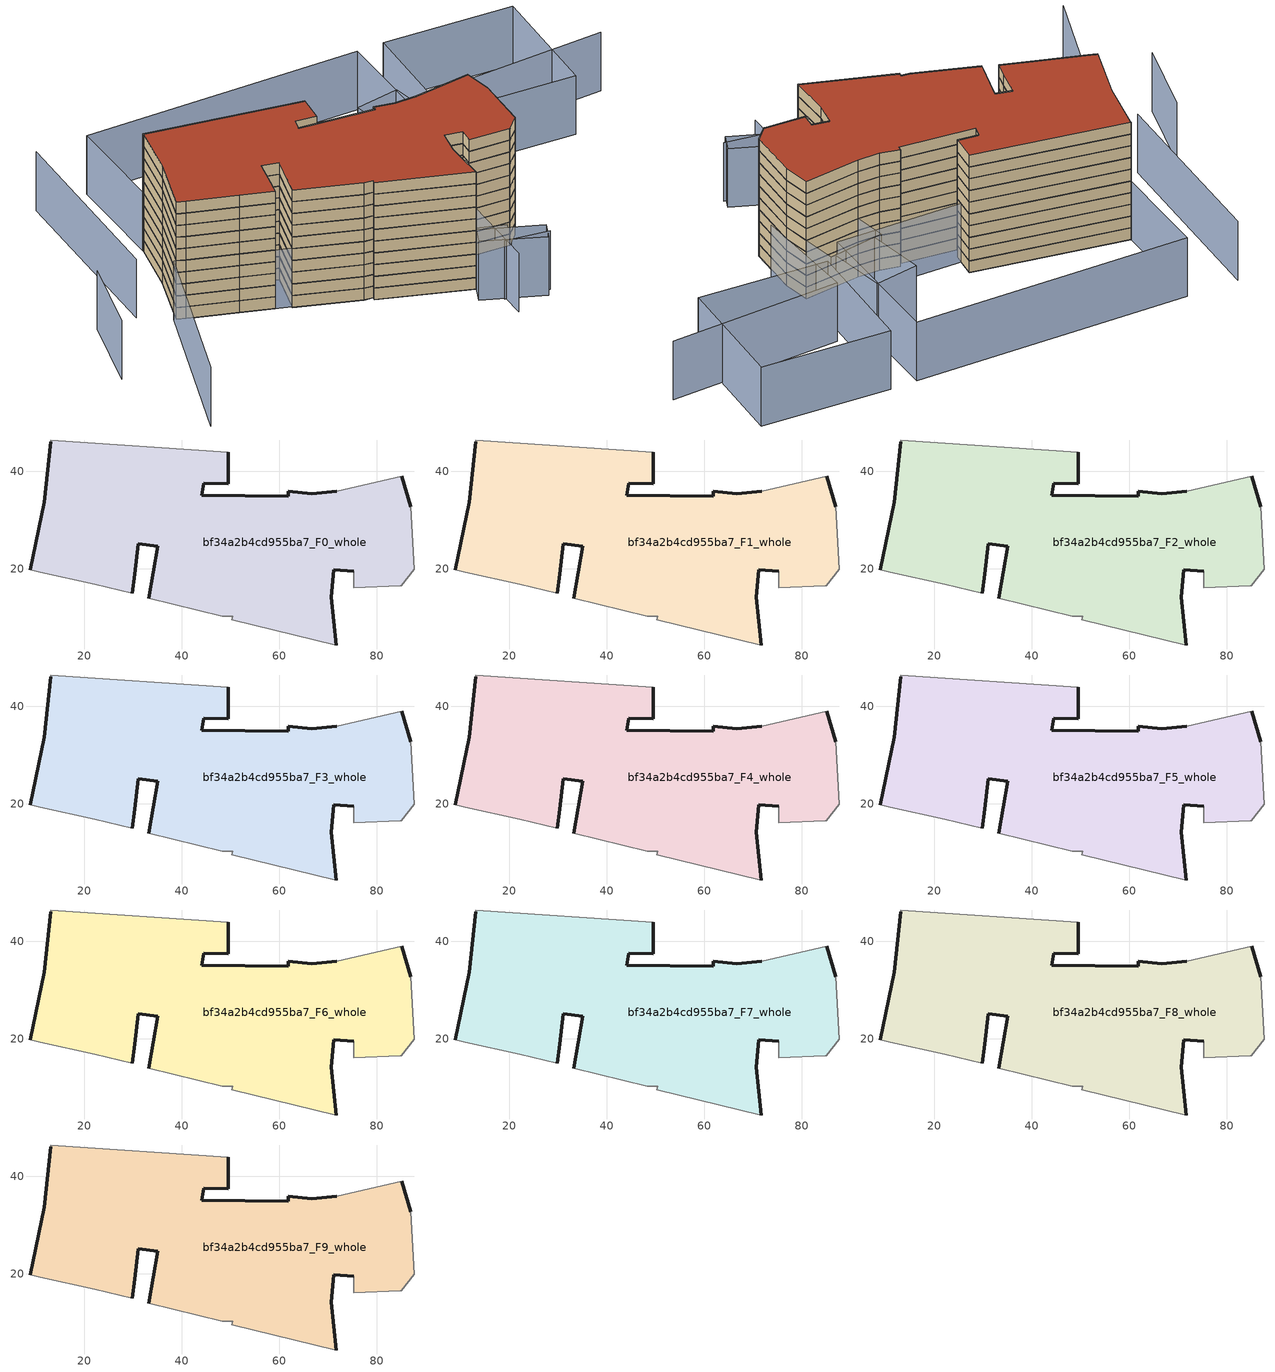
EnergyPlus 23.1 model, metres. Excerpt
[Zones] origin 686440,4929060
bf34a2b4cd955ba7_F0_whole
 floor ground (EU_floor_Construction): 85.11,16.59 87.71,19.97 87.03,32.76 85.21,38.98 71.85,35.92 66.7,35.44 61.94,35.94 61.94,34.94 44.17,35.08 44.56,37.54 49.55,37.48 49.63,43.91 13.17,46.45 13.15,46.07 11.88,33.63 9,19.86 11.04,19.31 22.24,16.82 29.9,15.05 30.38,18.93 31.1,25.21 35.11,24.62 33.31,14 48.36,10.34 50.51,10.28 50.34,9.54 71.79,4.4 70.76,14.23 71.26,19.86 75.32,19.5 75.35,16.16 84.87,16.58 z0
 wall outside (EU_wall_Construction): 75.32,19.5 71.26,19.86 70.76,14.23 71.79,4.4 / 33.31,14 35.11,24.62 31.1,25.21 30.38,18.93 29.9,15.05 / 9,19.86 11.88,33.63 13.15,46.07 / 49.63,43.91 49.55,37.48 44.56,37.54 44.17,35.08 61.94,34.94 61.94,35.94 66.7,35.44 71.85,35.92 / 85.21,38.98 87.03,32.76 z0:3
 wall adiabatic (EU_wall_Construction): 87.03,32.76 87.71,19.97 85.11,16.59 84.87,16.58 75.35,16.16 75.32,19.5 / 71.79,4.4 50.34,9.54 50.51,10.28 48.36,10.34 33.31,14 / 29.9,15.05 22.24,16.82 11.04,19.31 9,19.86 / 13.15,46.07 13.17,46.45 49.63,43.91 / 71.85,35.92 85.21,38.98 z0:3
bf34a2b4cd955ba7_F1_whole
 floor to bf34a2b4cd955ba7_F0_whole (EU_floor_Construction): 85.11,16.59 87.71,19.97 87.03,32.76 85.21,38.98 71.85,35.92 66.7,35.44 61.94,35.94 61.94,34.94 44.17,35.08 44.56,37.54 49.55,37.48 49.63,43.91 13.17,46.45 13.15,46.07 11.88,33.63 9,19.86 11.04,19.31 22.24,16.82 29.9,15.05 30.38,18.93 31.1,25.21 35.11,24.62 33.31,14 48.36,10.34 50.51,10.28 50.34,9.54 71.79,4.4 70.76,14.23 71.26,19.86 75.32,19.5 75.35,16.16 84.87,16.58 z3
 wall outside (EU_wall_Construction): 75.32,19.5 71.26,19.86 70.76,14.23 71.79,4.4 / 33.31,14 35.11,24.62 31.1,25.21 30.38,18.93 29.9,15.05 / 9,19.86 11.88,33.63 13.15,46.07 / 49.63,43.91 49.55,37.48 44.56,37.54 44.17,35.08 61.94,34.94 61.94,35.94 66.7,35.44 71.85,35.92 / 85.21,38.98 87.03,32.76 z3:6
 wall adiabatic (EU_wall_Construction): 87.03,32.76 87.71,19.97 85.11,16.59 84.87,16.58 75.35,16.16 75.32,19.5 / 71.79,4.4 50.34,9.54 50.51,10.28 48.36,10.34 33.31,14 / 29.9,15.05 22.24,16.82 11.04,19.31 9,19.86 / 13.15,46.07 13.17,46.45 49.63,43.91 / 71.85,35.92 85.21,38.98 z3:6
bf34a2b4cd955ba7_F2_whole
 floor to bf34a2b4cd955ba7_F1_whole (EU_floor_Construction): 85.11,16.59 87.71,19.97 87.03,32.76 85.21,38.98 71.85,35.92 66.7,35.44 61.94,35.94 61.94,34.94 44.17,35.08 44.56,37.54 49.55,37.48 49.63,43.91 13.17,46.45 13.15,46.07 11.88,33.63 9,19.86 11.04,19.31 22.24,16.82 29.9,15.05 30.38,18.93 31.1,25.21 35.11,24.62 33.31,14 48.36,10.34 50.51,10.28 50.34,9.54 71.79,4.4 70.76,14.23 71.26,19.86 75.32,19.5 75.35,16.16 84.87,16.58 z6
 wall outside (EU_wall_Construction): 75.32,19.5 71.26,19.86 70.76,14.23 71.79,4.4 / 33.31,14 35.11,24.62 31.1,25.21 30.38,18.93 29.9,15.05 / 9,19.86 11.88,33.63 13.15,46.07 / 49.63,43.91 49.55,37.48 44.56,37.54 44.17,35.08 61.94,34.94 61.94,35.94 66.7,35.44 71.85,35.92 / 85.21,38.98 87.03,32.76 z6:9
 wall adiabatic (EU_wall_Construction): 87.03,32.76 87.71,19.97 85.11,16.59 84.87,16.58 75.35,16.16 75.32,19.5 / 71.79,4.4 50.34,9.54 50.51,10.28 48.36,10.34 33.31,14 / 29.9,15.05 22.24,16.82 11.04,19.31 9,19.86 / 13.15,46.07 13.17,46.45 49.63,43.91 / 71.85,35.92 85.21,38.98 z6:9
bf34a2b4cd955ba7_F3_whole
 floor to bf34a2b4cd955ba7_F2_whole (EU_floor_Construction): 85.11,16.59 87.71,19.97 87.03,32.76 85.21,38.98 71.85,35.92 66.7,35.44 61.94,35.94 61.94,34.94 44.17,35.08 44.56,37.54 49.55,37.48 49.63,43.91 13.17,46.45 13.15,46.07 11.88,33.63 9,19.86 11.04,19.31 22.24,16.82 29.9,15.05 30.38,18.93 31.1,25.21 35.11,24.62 33.31,14 48.36,10.34 50.51,10.28 50.34,9.54 71.79,4.4 70.76,14.23 71.26,19.86 75.32,19.5 75.35,16.16 84.87,16.58 z9
 wall outside (EU_wall_Construction): 75.32,19.5 71.26,19.86 70.76,14.23 71.79,4.4 / 33.31,14 35.11,24.62 31.1,25.21 30.38,18.93 29.9,15.05 / 9,19.86 11.88,33.63 13.15,46.07 / 49.63,43.91 49.55,37.48 44.56,37.54 44.17,35.08 61.94,34.94 61.94,35.94 66.7,35.44 71.85,35.92 / 85.21,38.98 87.03,32.76 z9:12
 wall adiabatic (EU_wall_Construction): 87.03,32.76 87.71,19.97 85.11,16.59 84.87,16.58 75.35,16.16 75.32,19.5 / 71.79,4.4 50.34,9.54 50.51,10.28 48.36,10.34 33.31,14 / 29.9,15.05 22.24,16.82 11.04,19.31 9,19.86 / 13.15,46.07 13.17,46.45 49.63,43.91 / 71.85,35.92 85.21,38.98 z9:12
bf34a2b4cd955ba7_F4_whole
 floor to bf34a2b4cd955ba7_F3_whole (EU_floor_Construction): 85.11,16.59 87.71,19.97 87.03,32.76 85.21,38.98 71.85,35.92 66.7,35.44 61.94,35.94 61.94,34.94 44.17,35.08 44.56,37.54 49.55,37.48 49.63,43.91 13.17,46.45 13.15,46.07 11.88,33.63 9,19.86 11.04,19.31 22.24,16.82 29.9,15.05 30.38,18.93 31.1,25.21 35.11,24.62 33.31,14 48.36,10.34 50.51,10.28 50.34,9.54 71.79,4.4 70.76,14.23 71.26,19.86 75.32,19.5 75.35,16.16 84.87,16.58 z12
 wall outside (EU_wall_Construction): 75.32,19.5 71.26,19.86 70.76,14.23 71.79,4.4 / 33.31,14 35.11,24.62 31.1,25.21 30.38,18.93 29.9,15.05 / 9,19.86 11.88,33.63 13.15,46.07 / 49.63,43.91 49.55,37.48 44.56,37.54 44.17,35.08 61.94,34.94 61.94,35.94 66.7,35.44 71.85,35.92 / 85.21,38.98 87.03,32.76 z12:15
 wall adiabatic (EU_wall_Construction): 87.03,32.76 87.71,19.97 85.11,16.59 84.87,16.58 75.35,16.16 75.32,19.5 / 71.79,4.4 50.34,9.54 50.51,10.28 48.36,10.34 33.31,14 / 29.9,15.05 22.24,16.82 11.04,19.31 9,19.86 / 13.15,46.07 13.17,46.45 49.63,43.91 / 71.85,35.92 85.21,38.98 z12:15
bf34a2b4cd955ba7_F5_whole
 floor to bf34a2b4cd955ba7_F4_whole (EU_floor_Construction): 85.11,16.59 87.71,19.97 87.03,32.76 85.21,38.98 71.85,35.92 66.7,35.44 61.94,35.94 61.94,34.94 44.17,35.08 44.56,37.54 49.55,37.48 49.63,43.91 13.17,46.45 13.15,46.07 11.88,33.63 9,19.86 11.04,19.31 22.24,16.82 29.9,15.05 30.38,18.93 31.1,25.21 35.11,24.62 33.31,14 48.36,10.34 50.51,10.28 50.34,9.54 71.79,4.4 70.76,14.23 71.26,19.86 75.32,19.5 75.35,16.16 84.87,16.58 z15
 wall outside (EU_wall_Construction): 75.32,19.5 71.26,19.86 70.76,14.23 71.79,4.4 / 33.31,14 35.11,24.62 31.1,25.21 30.38,18.93 29.9,15.05 / 9,19.86 11.88,33.63 13.15,46.07 / 49.63,43.91 49.55,37.48 44.56,37.54 44.17,35.08 61.94,34.94 61.94,35.94 66.7,35.44 71.85,35.92 / 85.21,38.98 87.03,32.76 z15:18
 wall adiabatic (EU_wall_Construction): 87.03,32.76 87.71,19.97 85.11,16.59 84.87,16.58 75.35,16.16 75.32,19.5 / 71.79,4.4 50.34,9.54 50.51,10.28 48.36,10.34 33.31,14 / 29.9,15.05 22.24,16.82 11.04,19.31 9,19.86 / 13.15,46.07 13.17,46.45 49.63,43.91 / 71.85,35.92 85.21,38.98 z15:18
bf34a2b4cd955ba7_F6_whole
 floor to bf34a2b4cd955ba7_F5_whole (EU_floor_Construction): 85.11,16.59 87.71,19.97 87.03,32.76 85.21,38.98 71.85,35.92 66.7,35.44 61.94,35.94 61.94,34.94 44.17,35.08 44.56,37.54 49.55,37.48 49.63,43.91 13.17,46.45 13.15,46.07 11.88,33.63 9,19.86 11.04,19.31 22.24,16.82 29.9,15.05 30.38,18.93 31.1,25.21 35.11,24.62 33.31,14 48.36,10.34 50.51,10.28 50.34,9.54 71.79,4.4 70.76,14.23 71.26,19.86 75.32,19.5 75.35,16.16 84.87,16.58 z18
 wall outside (EU_wall_Construction): 75.32,19.5 71.26,19.86 70.76,14.23 71.79,4.4 / 33.31,14 35.11,24.62 31.1,25.21 30.38,18.93 29.9,15.05 / 9,19.86 11.88,33.63 13.15,46.07 / 49.63,43.91 49.55,37.48 44.56,37.54 44.17,35.08 61.94,34.94 61.94,35.94 66.7,35.44 71.85,35.92 / 85.21,38.98 87.03,32.76 z18:21
 wall adiabatic (EU_wall_Construction): 87.03,32.76 87.71,19.97 85.11,16.59 84.87,16.58 75.35,16.16 75.32,19.5 / 71.79,4.4 50.34,9.54 50.51,10.28 48.36,10.34 33.31,14 / 29.9,15.05 22.24,16.82 11.04,19.31 9,19.86 / 13.15,46.07 13.17,46.45 49.63,43.91 / 71.85,35.92 85.21,38.98 z18:21
bf34a2b4cd955ba7_F7_whole
 floor to bf34a2b4cd955ba7_F6_whole (EU_floor_Construction): 85.11,16.59 87.71,19.97 87.03,32.76 85.21,38.98 71.85,35.92 66.7,35.44 61.94,35.94 61.94,34.94 44.17,35.08 44.56,37.54 49.55,37.48 49.63,43.91 13.17,46.45 13.15,46.07 11.88,33.63 9,19.86 11.04,19.31 22.24,16.82 29.9,15.05 30.38,18.93 31.1,25.21 35.11,24.62 33.31,14 48.36,10.34 50.51,10.28 50.34,9.54 71.79,4.4 70.76,14.23 71.26,19.86 75.32,19.5 75.35,16.16 84.87,16.58 z21
 wall outside (EU_wall_Construction): 75.32,19.5 71.26,19.86 70.76,14.23 71.79,4.4 / 33.31,14 35.11,24.62 31.1,25.21 30.38,18.93 29.9,15.05 / 9,19.86 11.88,33.63 13.15,46.07 / 49.63,43.91 49.55,37.48 44.56,37.54 44.17,35.08 61.94,34.94 61.94,35.94 66.7,35.44 71.85,35.92 / 85.21,38.98 87.03,32.76 z21:24
 wall adiabatic (EU_wall_Construction): 87.03,32.76 87.71,19.97 85.11,16.59 84.87,16.58 75.35,16.16 75.32,19.5 / 71.79,4.4 50.34,9.54 50.51,10.28 48.36,10.34 33.31,14 / 29.9,15.05 22.24,16.82 11.04,19.31 9,19.86 / 13.15,46.07 13.17,46.45 49.63,43.91 / 71.85,35.92 85.21,38.98 z21:24
bf34a2b4cd955ba7_F8_whole
 floor to bf34a2b4cd955ba7_F7_whole (EU_floor_Construction): 85.11,16.59 87.71,19.97 87.03,32.76 85.21,38.98 71.85,35.92 66.7,35.44 61.94,35.94 61.94,34.94 44.17,35.08 44.56,37.54 49.55,37.48 49.63,43.91 13.17,46.45 13.15,46.07 11.88,33.63 9,19.86 11.04,19.31 22.24,16.82 29.9,15.05 30.38,18.93 31.1,25.21 35.11,24.62 33.31,14 48.36,10.34 50.51,10.28 50.34,9.54 71.79,4.4 70.76,14.23 71.26,19.86 75.32,19.5 75.35,16.16 84.87,16.58 z24
 wall outside (EU_wall_Construction): 75.32,19.5 71.26,19.86 70.76,14.23 71.79,4.4 / 33.31,14 35.11,24.62 31.1,25.21 30.38,18.93 29.9,15.05 / 9,19.86 11.88,33.63 13.15,46.07 / 49.63,43.91 49.55,37.48 44.56,37.54 44.17,35.08 61.94,34.94 61.94,35.94 66.7,35.44 71.85,35.92 / 85.21,38.98 87.03,32.76 z24:27
 wall adiabatic (EU_wall_Construction): 87.03,32.76 87.71,19.97 85.11,16.59 84.87,16.58 75.35,16.16 75.32,19.5 / 71.79,4.4 50.34,9.54 50.51,10.28 48.36,10.34 33.31,14 / 29.9,15.05 22.24,16.82 11.04,19.31 9,19.86 / 13.15,46.07 13.17,46.45 49.63,43.91 / 71.85,35.92 85.21,38.98 z24:27
bf34a2b4cd955ba7_F9_whole
 floor to bf34a2b4cd955ba7_F8_whole (EU_floor_Construction): 85.11,16.59 87.71,19.97 87.03,32.76 85.21,38.98 71.85,35.92 66.7,35.44 61.94,35.94 61.94,34.94 44.17,35.08 44.56,37.54 49.55,37.48 49.63,43.91 13.17,46.45 13.15,46.07 11.88,33.63 9,19.86 11.04,19.31 22.24,16.82 29.9,15.05 30.38,18.93 31.1,25.21 35.11,24.62 33.31,14 48.36,10.34 50.51,10.28 50.34,9.54 71.79,4.4 70.76,14.23 71.26,19.86 75.32,19.5 75.35,16.16 84.87,16.58 z27
 wall outside (EU_wall_Construction): 75.32,19.5 71.26,19.86 70.76,14.23 71.79,4.4 / 33.31,14 35.11,24.62 31.1,25.21 30.38,18.93 29.9,15.05 / 9,19.86 11.88,33.63 13.15,46.07 / 49.63,43.91 49.55,37.48 44.56,37.54 44.17,35.08 61.94,34.94 61.94,35.94 66.7,35.44 71.85,35.92 / 85.21,38.98 87.03,32.76 z27:30
 wall adiabatic (EU_wall_Construction): 87.03,32.76 87.71,19.97 85.11,16.59 84.87,16.58 75.35,16.16 75.32,19.5 / 71.79,4.4 50.34,9.54 50.51,10.28 48.36,10.34 33.31,14 / 29.9,15.05 22.24,16.82 11.04,19.31 9,19.86 / 13.15,46.07 13.17,46.45 49.63,43.91 / 71.85,35.92 85.21,38.98 z27:30
 roof outside (EU_roof_Construction): 85.21,38.98 87.03,32.76 87.71,19.97 85.11,16.59 84.87,16.58 75.35,16.16 75.32,19.5 71.26,19.86 70.76,14.23 71.79,4.4 50.34,9.54 50.51,10.28 48.36,10.34 33.31,14 35.11,24.62 31.1,25.21 30.38,18.93 29.9,15.05 22.24,16.82 11.04,19.31 9,19.86 11.88,33.63 13.15,46.07 13.17,46.45 49.63,43.91 49.55,37.48 44.56,37.54 44.17,35.08 61.94,34.94 61.94,35.94 66.7,35.44 71.85,35.92 z30
shading: 75.78,-1.51 86.1,-2.01 / -0.74,-19.94 8.5,20 / 8.5,20 78.7,3.76 / -7.81,23.33 -10.72,3.95 / 76.51,-7.02 73.63,32.49 / -1.22,69.62 1.49,23.88 / 89.59,30.59 85.79,56.26 / 85.79,56.26 126.46,62.29 / 71.9,4.78 86.2,0.44 / 86.2,0.44 84.88,-3.9 / 84.88,-3.9 70.59,0.45 / 70.59,0.45 71.9,4.78 / 69.78,43.3 82.96,46.99 / 82.96,46.99 85.21,38.98 / 85.21,38.98 72.02,35.29 / 72.02,35.29 69.78,43.3 / 81.88,46.66 71.58,43.79 / 71.58,43.79 67.85,57.16 / 67.85,57.16 78.15,60.03 / 78.15,60.03 81.88,46.66 / 11,70.94 76.38,76.72 / 76.38,76.72 79.44,42.17 / 79.44,42.17 14.06,36.39 / 14.06,36.39 11,70.94 / 82.82,77.46 113.48,78.96 / 113.48,78.96 114.93,49.39 / 114.93,49.39 84.26,47.89 / 84.26,47.89 82.82,77.46 z0:15
[Building]
EU S2 Campaign: North Axis=0; Terrain=City; Solar Distribution=FullExterior
[Site:Location]
Bologna: Latitude=44.5; Longitude=11.25; Time Zone=1; Elevation=37
[SizingPeriod:WeatherFileDays]
AnnualSizingPeriod: Begin Month=1; Begin Day of Month=1; End Month=12; End Day of Month=31; Day of Week for Start Day=Monday; Use Weather File Daylight Saving Period=No; Use Weather File Rain and Snow Indicators=No
[MATERIAL]
EU_InternalMass_Material: Roughness=MediumRough; Thickness=0.1; Conductivity=1; Density=1800; Specific Heat=900; Thermal Absorptance=0.9; Solar Absorptance=0.7; Visible Absorptance=0.7
[MATERIAL:NOMASS] Roughness=MediumRough; Thermal Absorptance=0.9; Solar Absorptance=0.7; Visible Absorptance=0.7
Name | Thermal Resistance
EU_wall_NoMass | 0.905828
EU_roof_NoMass | 0.37593
EU_floor_NoMass | 0.67114
[CONSTRUCTION]
EU_wall_Construction: EU_wall_NoMass
EU_roof_Construction: EU_roof_NoMass
EU_floor_Construction: EU_floor_NoMass
EU_InternalMass_Construction: EU_InternalMass_Material
[ZONE] Type=1; Multiplier=1; Ceiling Height=autocalculate; Volume=6111.33; Floor Area=autocalculate; Part of Total Floor Area=Yes
bf34a2b4cd955ba7_F0_whole; bf34a2b4cd955ba7_F1_whole; bf34a2b4cd955ba7_F2_whole; bf34a2b4cd955ba7_F3_whole; bf34a2b4cd955ba7_F4_whole; bf34a2b4cd955ba7_F5_whole; bf34a2b4cd955ba7_F6_whole; bf34a2b4cd955ba7_F7_whole; bf34a2b4cd955ba7_F8_whole; bf34a2b4cd955ba7_F9_whole
[INTERNALMASS] Construction=EU_InternalMass_Construction; Surface Area=1692.11
Name | Zone or ZoneList
bf34a2b4cd955ba7_F0_whole_EU_InternalMass | bf34a2b4cd955ba7_F0_whole
bf34a2b4cd955ba7_F1_whole_EU_InternalMass | bf34a2b4cd955ba7_F1_whole
bf34a2b4cd955ba7_F2_whole_EU_InternalMass | bf34a2b4cd955ba7_F2_whole
bf34a2b4cd955ba7_F3_whole_EU_InternalMass | bf34a2b4cd955ba7_F3_whole
bf34a2b4cd955ba7_F4_whole_EU_InternalMass | bf34a2b4cd955ba7_F4_whole
bf34a2b4cd955ba7_F5_whole_EU_InternalMass | bf34a2b4cd955ba7_F5_whole
bf34a2b4cd955ba7_F6_whole_EU_InternalMass | bf34a2b4cd955ba7_F6_whole
bf34a2b4cd955ba7_F7_whole_EU_InternalMass | bf34a2b4cd955ba7_F7_whole
bf34a2b4cd955ba7_F8_whole_EU_InternalMass | bf34a2b4cd955ba7_F8_whole
bf34a2b4cd955ba7_F9_whole_EU_InternalMass | bf34a2b4cd955ba7_F9_whole
[OTHEREQUIPMENT] Fuel Type=Electricity; Design Level Calculation Method=Watts/Area; Power per Zone Floor Area=1; Fraction Latent=0; Fraction Radiant=0; Fraction Lost=0; Carbon Dioxide Generation Rate=0; EndUse Subcategory=EU_Step8_InternalGains
Name | Zone or ZoneList or Space or SpaceList | Schedule
EU_Step8_InternalGain_bf34a2b4cd955ba7_F0_whole_f000 | bf34a2b4cd955ba7_F0_whole | EU_Step8_GainSchedule_bf34a2b4cd955ba7_F0_whole_f000
EU_Step8_InternalGain_bf34a2b4cd955ba7_F1_whole_f000 | bf34a2b4cd955ba7_F1_whole | EU_Step8_GainSchedule_bf34a2b4cd955ba7_F1_whole_f000
EU_Step8_InternalGain_bf34a2b4cd955ba7_F2_whole_f000 | bf34a2b4cd955ba7_F2_whole | EU_Step8_GainSchedule_bf34a2b4cd955ba7_F2_whole_f000
EU_Step8_InternalGain_bf34a2b4cd955ba7_F3_whole_f000 | bf34a2b4cd955ba7_F3_whole | EU_Step8_GainSchedule_bf34a2b4cd955ba7_F3_whole_f000
EU_Step8_InternalGain_bf34a2b4cd955ba7_F4_whole_f000 | bf34a2b4cd955ba7_F4_whole | EU_Step8_GainSchedule_bf34a2b4cd955ba7_F4_whole_f000
EU_Step8_InternalGain_bf34a2b4cd955ba7_F5_whole_f000 | bf34a2b4cd955ba7_F5_whole | EU_Step8_GainSchedule_bf34a2b4cd955ba7_F5_whole_f000
EU_Step8_InternalGain_bf34a2b4cd955ba7_F6_whole_f000 | bf34a2b4cd955ba7_F6_whole | EU_Step8_GainSchedule_bf34a2b4cd955ba7_F6_whole_f000
EU_Step8_InternalGain_bf34a2b4cd955ba7_F7_whole_f000 | bf34a2b4cd955ba7_F7_whole | EU_Step8_GainSchedule_bf34a2b4cd955ba7_F7_whole_f000
EU_Step8_InternalGain_bf34a2b4cd955ba7_F8_whole_f000 | bf34a2b4cd955ba7_F8_whole | EU_Step8_GainSchedule_bf34a2b4cd955ba7_F8_whole_f000
EU_Step8_InternalGain_bf34a2b4cd955ba7_F9_whole_f000 | bf34a2b4cd955ba7_F9_whole | EU_Step8_GainSchedule_bf34a2b4cd955ba7_F9_whole_f000
[ZONEVENTILATION:DESIGNFLOWRATE] Schedule=EU_AlwaysOn; Design Flow Rate Calculation Method=AirChanges/Hour; Air Changes per Hour=0.73129; Ventilation Type=Natural; Fan Pressure Rise=0; Fan Total Efficiency=1; Constant Term Coefficient=1; Temperature Term Coefficient=0; Velocity Term Coefficient=0; Velocity Squared Term Coefficient=0; Minimum Indoor Temperature=-100; Maximum Indoor Temperature=100; Delta Temperature=-100; Minimum Outdoor Temperature=-100; Maximum Outdoor Temperature=100; Maximum Wind Speed=40
Name | Zone or ZoneList or Space or SpaceList
EU_ConstantAir_bf34a2b4cd955ba7_F0_whole | bf34a2b4cd955ba7_F0_whole
EU_ConstantAir_bf34a2b4cd955ba7_F1_whole | bf34a2b4cd955ba7_F1_whole
EU_ConstantAir_bf34a2b4cd955ba7_F2_whole | bf34a2b4cd955ba7_F2_whole
EU_ConstantAir_bf34a2b4cd955ba7_F3_whole | bf34a2b4cd955ba7_F3_whole
EU_ConstantAir_bf34a2b4cd955ba7_F4_whole | bf34a2b4cd955ba7_F4_whole
EU_ConstantAir_bf34a2b4cd955ba7_F5_whole | bf34a2b4cd955ba7_F5_whole
EU_ConstantAir_bf34a2b4cd955ba7_F6_whole | bf34a2b4cd955ba7_F6_whole
EU_ConstantAir_bf34a2b4cd955ba7_F7_whole | bf34a2b4cd955ba7_F7_whole
EU_ConstantAir_bf34a2b4cd955ba7_F8_whole | bf34a2b4cd955ba7_F8_whole
EU_ConstantAir_bf34a2b4cd955ba7_F9_whole | bf34a2b4cd955ba7_F9_whole
[HVACTEMPLATE:THERMOSTAT] Constant Heating Setpoint=20; Constant Cooling Setpoint=50
EU_HeatOnly_bf34a2b4cd955ba7_F0_whole; EU_HeatOnly_bf34a2b4cd955ba7_F1_whole; EU_HeatOnly_bf34a2b4cd955ba7_F2_whole; EU_HeatOnly_bf34a2b4cd955ba7_F3_whole; EU_HeatOnly_bf34a2b4cd955ba7_F4_whole; EU_HeatOnly_bf34a2b4cd955ba7_F5_whole; EU_HeatOnly_bf34a2b4cd955ba7_F6_whole; EU_HeatOnly_bf34a2b4cd955ba7_F7_whole; EU_HeatOnly_bf34a2b4cd955ba7_F8_whole; EU_HeatOnly_bf34a2b4cd955ba7_F9_whole
[HVACTEMPLATE:ZONE:IDEALLOADSAIRSYSTEM] System Availability Schedule=EU_AlwaysOn; Maximum Heating Supply Air Temperature=50; Minimum Cooling Supply Air Temperature=13; Maximum Heating Supply Air Humidity Ratio=0.0156; Minimum Cooling Supply Air Humidity Ratio=0.0077; Heating Limit=NoLimit; Cooling Limit=NoLimit; Heating Availability Schedule=EU_AlwaysOn; Cooling Availability Schedule=EU_CoolingOff; Dehumidification Control Type=ConstantSensibleHeatRatio; Cooling Sensible Heat Ratio=0.7; Dehumidification Setpoint=60; Humidification Control Type=None; Humidification Setpoint=30; Outdoor Air Method=None; Outdoor Air Flow Rate per Person=0.00944; Outdoor Air Flow Rate per Zone Floor Area=0; Outdoor Air Flow Rate per Zone=0; Demand Controlled Ventilation Type=None; Outdoor Air Economizer Type=NoEconomizer; Heat Recovery Type=None; Sensible Heat Recovery Effectiveness=0.7; Latent Heat Recovery Effectiveness=0.65
Name | Template Thermostat
bf34a2b4cd955ba7_F0_whole | EU_HeatOnly_bf34a2b4cd955ba7_F0_whole
bf34a2b4cd955ba7_F1_whole | EU_HeatOnly_bf34a2b4cd955ba7_F1_whole
bf34a2b4cd955ba7_F2_whole | EU_HeatOnly_bf34a2b4cd955ba7_F2_whole
bf34a2b4cd955ba7_F3_whole | EU_HeatOnly_bf34a2b4cd955ba7_F3_whole
bf34a2b4cd955ba7_F4_whole | EU_HeatOnly_bf34a2b4cd955ba7_F4_whole
bf34a2b4cd955ba7_F5_whole | EU_HeatOnly_bf34a2b4cd955ba7_F5_whole
bf34a2b4cd955ba7_F6_whole | EU_HeatOnly_bf34a2b4cd955ba7_F6_whole
bf34a2b4cd955ba7_F7_whole | EU_HeatOnly_bf34a2b4cd955ba7_F7_whole
bf34a2b4cd955ba7_F8_whole | EU_HeatOnly_bf34a2b4cd955ba7_F8_whole
bf34a2b4cd955ba7_F9_whole | EU_HeatOnly_bf34a2b4cd955ba7_F9_whole
[SIZING:ZONE] Zone Cooling Design Supply Air Temperature Input Method=SupplyAirTemperature; Zone Cooling Design Supply Air Temperature=13; Zone Heating Design Supply Air Temperature Input Method=SupplyAirTemperature; Zone Heating Design Supply Air Temperature=50; Zone Cooling Design Supply Air Humidity Ratio=0.008; Zone Heating Design Supply Air Humidity Ratio=0.008; Cooling Design Air Flow Method=DesignDay; Cooling Design Air Flow Rate=0; Cooling Minimum Air Flow per Zone Floor Area=0.000762; Cooling Minimum Air Flow=0; Cooling Minimum Air Flow Fraction=0.2; Heating Design Air Flow Method=DesignDay; Heating Design Air Flow Rate=0; Heating Maximum Air Flow per Zone Floor Area=0.002032; Heating Maximum Air Flow=0.141576; Heating Maximum Air Flow Fraction=0.3; Account for Dedicated Outdoor Air System=No; Dedicated Outdoor Air System Control Strategy=NeutralSupplyAir; Dedicated Outdoor Air Low Setpoint Temperature for Design=autosize; Dedicated Outdoor Air High Setpoint Temperature for Design=autosize; Zone Load Sizing Method=Sensible Load Only No Latent Load; Zone Latent Cooling Design Supply Air Humidity Ratio Input Method=HumidityRatioDifference; Zone Cooling Design Supply Air Humidity Ratio Difference=0.005; Zone Latent Heating Design Supply Air Humidity Ratio Input Method=HumidityRatioDifference; Zone Humidification Design Supply Air Humidity Ratio Difference=0.005
bf34a2b4cd955ba7_F0_whole; bf34a2b4cd955ba7_F1_whole; bf34a2b4cd955ba7_F2_whole; bf34a2b4cd955ba7_F3_whole; bf34a2b4cd955ba7_F4_whole; bf34a2b4cd955ba7_F5_whole; bf34a2b4cd955ba7_F6_whole; bf34a2b4cd955ba7_F7_whole; bf34a2b4cd955ba7_F8_whole; bf34a2b4cd955ba7_F9_whole
[SCHEDULE:CONSTANT]
Name | Hourly Value
EU_AlwaysOn | 1
EU_CoolingOff | 0
[SCHEDULE:FILE] Column Number=1; Rows to Skip at Top=0; Number of Hours of Data=8760; Column Separator=Comma; Interpolate to Timestep=No; Minutes per Item=60; Adjust Schedule for Daylight Savings=Yes
Name | File
EU_Step8_GainSchedule_bf34a2b4cd955ba7_F0_whole_f000 | ../../schedules/bf34a2b4cd955ba7/bf34a2b4cd955ba7_F0_whole_f000_gain.csv
EU_Step8_GainSchedule_bf34a2b4cd955ba7_F1_whole_f000 | ../../schedules/bf34a2b4cd955ba7/bf34a2b4cd955ba7_F1_whole_f000_gain.csv
EU_Step8_GainSchedule_bf34a2b4cd955ba7_F2_whole_f000 | ../../schedules/bf34a2b4cd955ba7/bf34a2b4cd955ba7_F2_whole_f000_gain.csv
EU_Step8_GainSchedule_bf34a2b4cd955ba7_F3_whole_f000 | ../../schedules/bf34a2b4cd955ba7/bf34a2b4cd955ba7_F3_whole_f000_gain.csv
EU_Step8_GainSchedule_bf34a2b4cd955ba7_F4_whole_f000 | ../../schedules/bf34a2b4cd955ba7/bf34a2b4cd955ba7_F4_whole_f000_gain.csv
EU_Step8_GainSchedule_bf34a2b4cd955ba7_F5_whole_f000 | ../../schedules/bf34a2b4cd955ba7/bf34a2b4cd955ba7_F5_whole_f000_gain.csv
EU_Step8_GainSchedule_bf34a2b4cd955ba7_F6_whole_f000 | ../../schedules/bf34a2b4cd955ba7/bf34a2b4cd955ba7_F6_whole_f000_gain.csv
EU_Step8_GainSchedule_bf34a2b4cd955ba7_F7_whole_f000 | ../../schedules/bf34a2b4cd955ba7/bf34a2b4cd955ba7_F7_whole_f000_gain.csv
EU_Step8_GainSchedule_bf34a2b4cd955ba7_F8_whole_f000 | ../../schedules/bf34a2b4cd955ba7/bf34a2b4cd955ba7_F8_whole_f000_gain.csv
EU_Step8_GainSchedule_bf34a2b4cd955ba7_F9_whole_f000 | ../../schedules/bf34a2b4cd955ba7/bf34a2b4cd955ba7_F9_whole_f000_gain.csv
